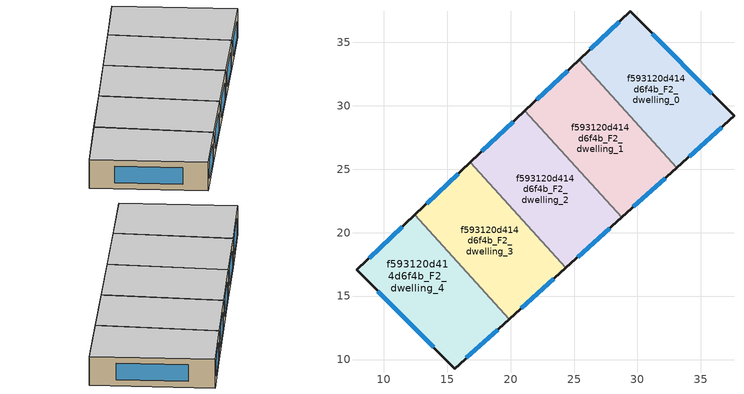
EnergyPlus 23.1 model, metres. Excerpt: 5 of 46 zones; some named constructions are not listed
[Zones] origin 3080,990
f593120d414d6f4b_F2_dwelling_0
 floor to f593120d414d6f4b_F1_dwelling_0 (EU_floor_Construction): 29.42,37.43 37.61,29.2 33.1,25.13 25.4,33.63 z6
 wall outside (EU_wall_Construction): 33.1,25.13 37.61,29.2 29.42,37.43 25.4,33.63 z6:9
 wall to f593120d414d6f4b_F2_dwelling_1 (EU_wall_Construction): 25.4,33.63 33.1,25.13 z6:9
 window (EU_Window_Construction): 35.85,30.96 31.18,35.67 / 34.07,26 36.64,28.33 / 28.56,36.62 26.26,34.45 z6.64:8.36
 ceiling to f593120d414d6f4b_F3_dwelling_0 (EU_floor_Construction): 37.61,29.2 29.42,37.43 25.4,33.63 33.1,25.13 z9
f593120d414d6f4b_F2_dwelling_1
 floor to f593120d414d6f4b_F1_dwelling_1 (EU_floor_Construction): 25.4,33.63 33.1,25.13 28.75,21.19 21.14,29.61 z6
 wall outside (EU_wall_Construction): 28.75,21.19 33.1,25.13 / 25.4,33.63 21.14,29.61 z6:9
 wall to f593120d414d6f4b_F2_dwelling_2 (EU_wall_Construction): 21.14,29.61 28.75,21.19 z6:9
 window (EU_Window_Construction): 29.68,22.04 32.17,24.28 / 24.49,32.77 22.05,30.47 z6.64:8.36
 ceiling to f593120d414d6f4b_F3_dwelling_1 (EU_floor_Construction): 33.1,25.13 25.4,33.63 21.14,29.61 28.75,21.19 z9
f593120d414d6f4b_F2_dwelling_2
 floor to f593120d414d6f4b_F1_dwelling_2 (EU_floor_Construction): 21.14,29.61 28.75,21.19 24.35,17.22 16.82,25.53 z6
 wall outside (EU_wall_Construction): 24.35,17.22 28.75,21.19 / 21.14,29.61 16.82,25.53 z6:9
 wall to f593120d414d6f4b_F2_dwelling_3 (EU_wall_Construction): 16.82,25.53 24.35,17.22 z6:9
 window (EU_Window_Construction): 25.29,18.07 27.81,20.34 / 20.21,28.73 17.75,26.4 z6.64:8.36
 ceiling to f593120d414d6f4b_F3_dwelling_2 (EU_floor_Construction): 28.75,21.19 21.14,29.61 16.82,25.53 24.35,17.22 z9
f593120d414d6f4b_F2_dwelling_3
 floor to f593120d414d6f4b_F1_dwelling_3 (EU_floor_Construction): 16.82,25.53 24.35,17.22 19.9,13.19 12.46,21.41 z6
 wall outside (EU_wall_Construction): 19.9,13.19 24.35,17.22 / 16.82,25.53 12.46,21.41 z6:9
 wall to f593120d414d6f4b_F2_dwelling_4 (EU_wall_Construction): 12.46,21.41 19.9,13.19 z6:9
 window (EU_Window_Construction): 20.85,14.05 23.4,16.35 / 15.89,24.65 13.39,22.29 z6.64:8.36
 ceiling to f593120d414d6f4b_F3_dwelling_3 (EU_floor_Construction): 24.35,17.22 16.82,25.53 12.46,21.41 19.9,13.19 z9
f593120d414d6f4b_F2_dwelling_4
 floor to f593120d414d6f4b_F1_dwelling_4 (EU_floor_Construction): 12.46,21.41 19.9,13.19 15.59,9.29 7.86,17.07 z6
 wall outside (EU_wall_Construction): 12.46,21.41 7.86,17.07 15.59,9.29 19.9,13.19 z6:9
 window (EU_Window_Construction): 16.51,10.13 18.98,12.36 / 9.51,15.4 13.93,10.96 / 11.47,20.48 8.84,18 z6.64:8.36
 ceiling to f593120d414d6f4b_F3_dwelling_4 (EU_floor_Construction): 19.9,13.19 12.46,21.41 7.86,17.07 15.59,9.29 z9
[SCHEDULE:FILE] Column Number=1; Rows to Skip at Top=0; Number of Hours of Data=8760; Column Separator=Comma; Interpolate to Timestep=No; Minutes per Item=60; Adjust Schedule for Daylight Savings=Yes
Name | File
EU_Step8_GainSchedule_f593120d414d6f4b_F1_dwelling_1_f000 | ../../schedules/f593120d414d6f4b/f593120d414d6f4b_F1_dwelling_1_f000_gain.csv
EU_Step8_GainSchedule_f593120d414d6f4b_F1_dwelling_2_f000 | ../../schedules/f593120d414d6f4b/f593120d414d6f4b_F1_dwelling_2_f000_gain.csv
EU_Step8_GainSchedule_f593120d414d6f4b_F1_dwelling_3_f000 | ../../schedules/f593120d414d6f4b/f593120d414d6f4b_F1_dwelling_3_f000_gain.csv
EU_Step8_GainSchedule_f593120d414d6f4b_F1_dwelling_4_f000 | ../../schedules/f593120d414d6f4b/f593120d414d6f4b_F1_dwelling_4_f000_gain.csv
EU_Step8_GainSchedule_f593120d414d6f4b_F2_dwelling_0_f000 | ../../schedules/f593120d414d6f4b/f593120d414d6f4b_F2_dwelling_0_f000_gain.csv
EU_Step8_GainSchedule_f593120d414d6f4b_F2_dwelling_1_f000 | ../../schedules/f593120d414d6f4b/f593120d414d6f4b_F2_dwelling_1_f000_gain.csv
EU_Step8_GainSchedule_f593120d414d6f4b_F2_dwelling_2_f000 | ../../schedules/f593120d414d6f4b/f593120d414d6f4b_F2_dwelling_2_f000_gain.csv
EU_Step8_GainSchedule_f593120d414d6f4b_F2_dwelling_3_f000 | ../../schedules/f593120d414d6f4b/f593120d414d6f4b_F2_dwelling_3_f000_gain.csv
EU_Step8_GainSchedule_f593120d414d6f4b_F2_dwelling_4_f000 | ../../schedules/f593120d414d6f4b/f593120d414d6f4b_F2_dwelling_4_f000_gain.csv
EU_Step8_GainSchedule_f593120d414d6f4b_F3_dwelling_0_f000 | ../../schedules/f593120d414d6f4b/f593120d414d6f4b_F3_dwelling_0_f000_gain.csv
EU_Step8_GainSchedule_f593120d414d6f4b_F3_dwelling_1_f000 | ../../schedules/f593120d414d6f4b/f593120d414d6f4b_F3_dwelling_1_f000_gain.csv
EU_Step8_GainSchedule_f593120d414d6f4b_F3_dwelling_2_f000 | ../../schedules/f593120d414d6f4b/f593120d414d6f4b_F3_dwelling_2_f000_gain.csv
EU_Step8_GainSchedule_f593120d414d6f4b_F3_dwelling_3_f000 | ../../schedules/f593120d414d6f4b/f593120d414d6f4b_F3_dwelling_3_f000_gain.csv
EU_Step8_GainSchedule_f593120d414d6f4b_F3_dwelling_4_f000 | ../../schedules/f593120d414d6f4b/f593120d414d6f4b_F3_dwelling_4_f000_gain.csv
EU_Step8_GainSchedule_f593120d414d6f4b_F4_dwelling_0_f000 | ../../schedules/f593120d414d6f4b/f593120d414d6f4b_F4_dwelling_0_f000_gain.csv
EU_Step8_GainSchedule_f593120d414d6f4b_F4_dwelling_1_f000 | ../../schedules/f593120d414d6f4b/f593120d414d6f4b_F4_dwelling_1_f000_gain.csv
EU_Step8_GainSchedule_f593120d414d6f4b_F4_dwelling_2_f000 | ../../schedules/f593120d414d6f4b/f593120d414d6f4b_F4_dwelling_2_f000_gain.csv
EU_Step8_GainSchedule_f593120d414d6f4b_F4_dwelling_3_f000 | ../../schedules/f593120d414d6f4b/f593120d414d6f4b_F4_dwelling_3_f000_gain.csv
EU_Step8_GainSchedule_f593120d414d6f4b_F4_dwelling_4_f000 | ../../schedules/f593120d414d6f4b/f593120d414d6f4b_F4_dwelling_4_f000_gain.csv
EU_Step8_GainSchedule_f593120d414d6f4b_F5_dwelling_0_f000 | ../../schedules/f593120d414d6f4b/f593120d414d6f4b_F5_dwelling_0_f000_gain.csv
EU_Step8_GainSchedule_f593120d414d6f4b_F5_dwelling_1_f000 | ../../schedules/f593120d414d6f4b/f593120d414d6f4b_F5_dwelling_1_f000_gain.csv
EU_Step8_GainSchedule_f593120d414d6f4b_F5_dwelling_2_f000 | ../../schedules/f593120d414d6f4b/f593120d414d6f4b_F5_dwelling_2_f000_gain.csv
EU_Step8_GainSchedule_f593120d414d6f4b_F5_dwelling_3_f000 | ../../schedules/f593120d414d6f4b/f593120d414d6f4b_F5_dwelling_3_f000_gain.csv
EU_Step8_GainSchedule_f593120d414d6f4b_F5_dwelling_4_f000 | ../../schedules/f593120d414d6f4b/f593120d414d6f4b_F5_dwelling_4_f000_gain.csv
EU_Step8_GainSchedule_f593120d414d6f4b_F6_dwelling_0_f000 | ../../schedules/f593120d414d6f4b/f593120d414d6f4b_F6_dwelling_0_f000_gain.csv
EU_Step8_GainSchedule_f593120d414d6f4b_F6_dwelling_1_f000 | ../../schedules/f593120d414d6f4b/f593120d414d6f4b_F6_dwelling_1_f000_gain.csv
EU_Step8_GainSchedule_f593120d414d6f4b_F6_dwelling_2_f000 | ../../schedules/f593120d414d6f4b/f593120d414d6f4b_F6_dwelling_2_f000_gain.csv
EU_Step8_GainSchedule_f593120d414d6f4b_F6_dwelling_3_f000 | ../../schedules/f593120d414d6f4b/f593120d414d6f4b_F6_dwelling_3_f000_gain.csv
EU_Step8_GainSchedule_f593120d414d6f4b_F6_dwelling_4_f000 | ../../schedules/f593120d414d6f4b/f593120d414d6f4b_F6_dwelling_4_f000_gain.csv
